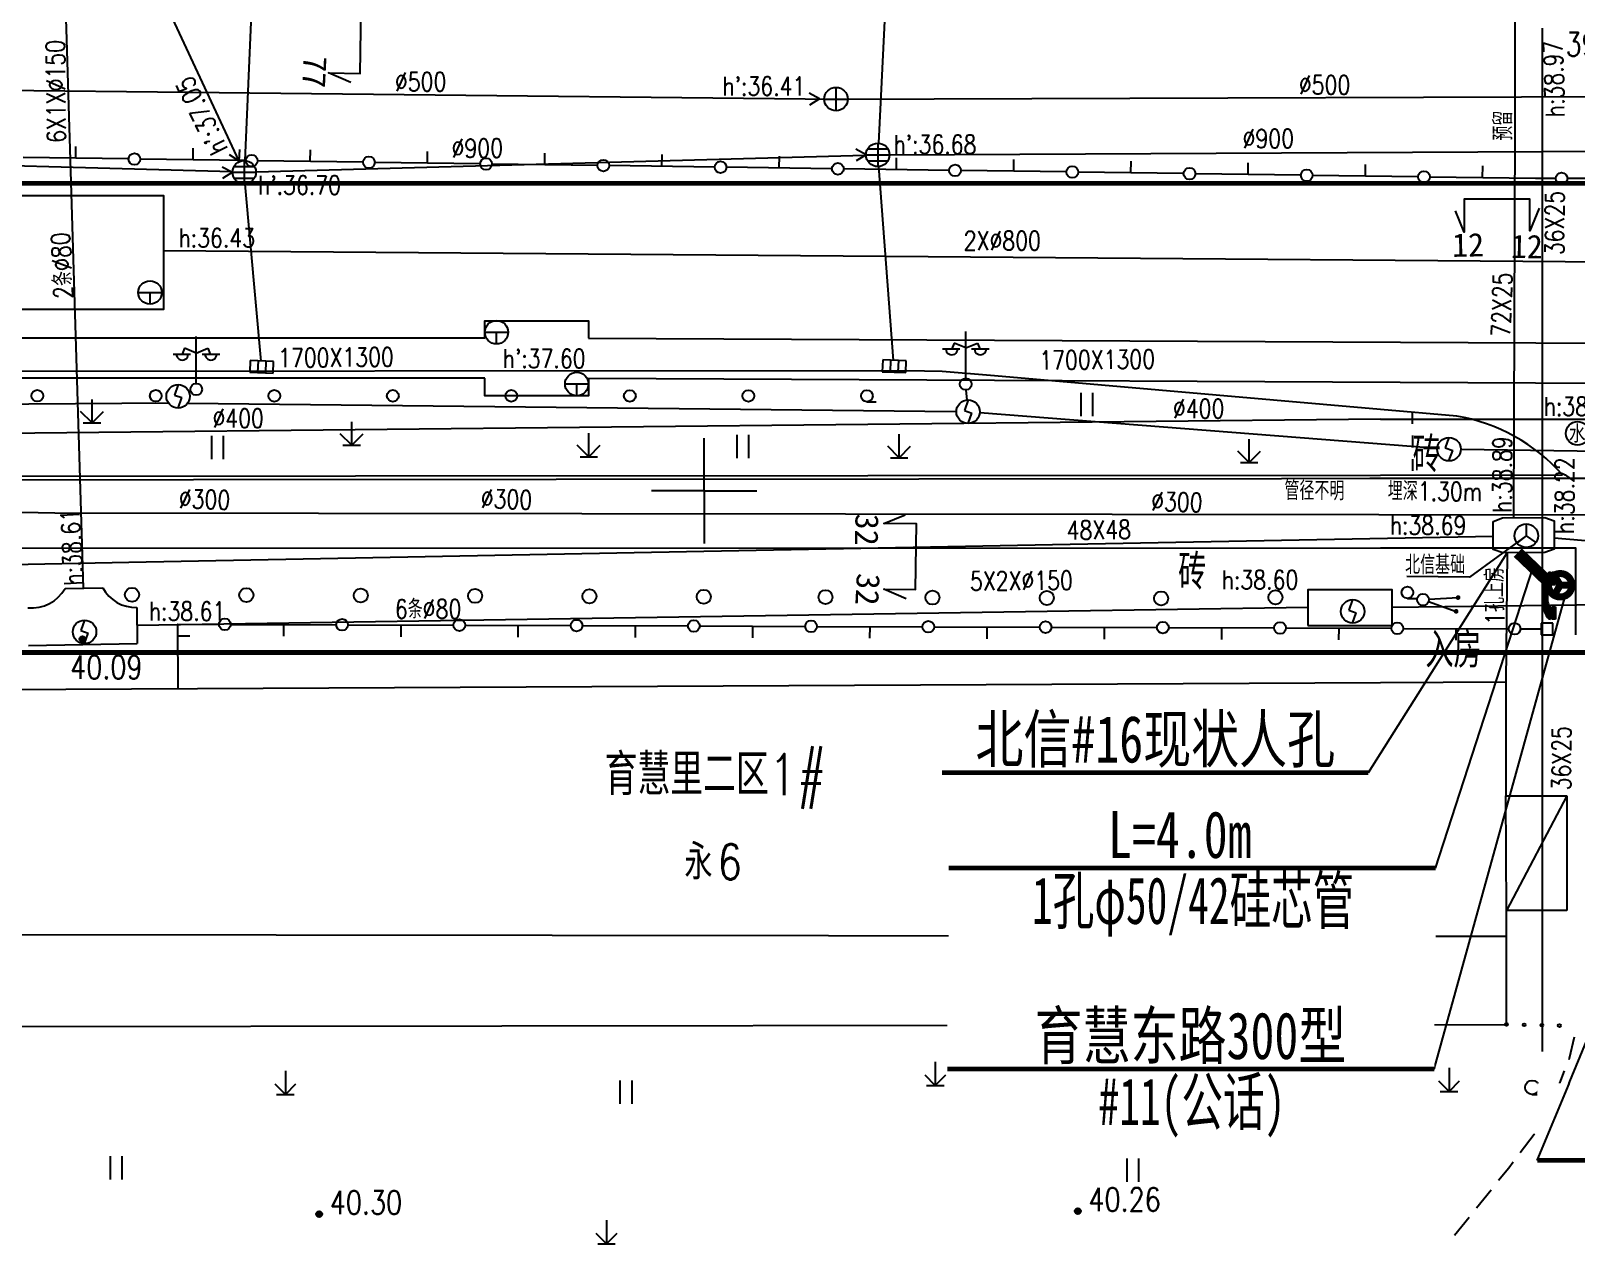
# Model space of a CAD drawing. Header units: inches. Extents: x 505347 to 508499, y 312634 to 313316.
# Drawn here: x 505725 to 505790.9, y 312679.5 to 312731.2 of the extents above; entities that cross this region are included whole.
import ezdxf
from ezdxf.enums import TextEntityAlignment as Align
from ezdxf.lldxf.tags import DXFTag

# ---------------------------------------------------------------- set-up
doc = ezdxf.new("R2010")
doc.units = ezdxf.units.IN
doc.header["$LTSCALE"] = 0.5
doc.header["$MEASUREMENT"] = 0
doc.linetypes.add('ACAD_ISO05W100', pattern=[33, 24, -3, 0, -3, 0, -3])
doc.linetypes.add('XX11', pattern=[2, 1, -1])
for name, color, linetype in [('4_RDCAD', 7, 'Continuous'), ('BJ0', 7, 'Continuous'), ('BJ02', 7, 'Continuous'), ('BJ03', 7, 'Continuous'), ('BJ04', 7, 'Continuous'), ('BJ05', 7, 'Continuous'), ('BJ08', 7, 'Continuous'), ('BJ09', 7, 'Continuous'), ('BJ10', 7, 'Continuous'), ('BZ', 2, 'Continuous'), ('PAPERFRAME', 7, 'Continuous'), ('上水井', 4, 'Continuous'), ('上水注记', 4, 'Continuous'), ('上水管线', 4, 'Continuous'), ('上水高程表', 4, 'Continuous'), ('中水注记', 151, 'Continuous'), ('中水管线', 151, 'Continuous'), ('各家需求标注', 6, 'Continuous'), ('污水井', 247, 'Continuous'), ('污水注记', 247, 'Continuous'), ('污水管线', 247, 'Continuous'), ('污水高程表', 247, 'Continuous'), ('热力井', 40, 'Continuous'), ('热力注记', 40, 'Continuous'), ('热力管线', 40, 'Continuous'), ('热力高程表', 40, 'Continuous'), ('照明井', 193, 'Continuous'), ('照明管线', 193, 'Continuous'), ('燃气注记', 6, 'Continuous'), ('燃气管线', 6, 'Continuous'), ('电信井权属', 7, 'Continuous'), ('电信井（北信基础）', 3, 'Continuous'), ('电信断面图及编号', 3, 'Continuous'), ('电信注记', 3, 'Continuous'), ('电信管线', 3, 'Continuous'), ('电信规划位置', 1, 'Continuous'), ('电信高程表', 3, 'Continuous'), ('电力井', 1, 'Continuous'), ('电力注记', 1, 'Continuous'), ('电力管线', 1, 'Continuous'), ('电力高程表', 1, 'Continuous'), ('电话亭', 5, 'Continuous'), ('通信人井', 7, 'Continuous'), ('道路红线', 1, 'Continuous'), ('雨水井', 34, 'Continuous'), ('雨水管线', 34, 'Continuous'), ('雨水高程表', 34, 'Continuous'), ('雨蓖子', 34, 'Continuous')]:
    doc.layers.add(name, color=color, linetype=linetype)
doc.styles.add('HZ', font='simplex.shx', dxfattribs={"bigfont": 'hztxt'})
doc.styles.get("Standard").update_dxf_attribs({"font": 'txt.shx', "bigfont": 'hztxt.shx'})
doc.styles.add('STYLE1', font='')
doc.styles.add('标题文字', font='', dxfattribs={"width": 0.68})
doc.styles.add('粗宋', font='', dxfattribs={"width": 0.75})
doc.styles.add('粗等线', font='simhei.ttf')
doc.styles.add('细等线', font='txt.shx', dxfattribs={"bigfont": 'ht.shx'})
doc.styles.get('STYLE1').set_extended_font_data('SimSun')
doc.styles.get('标题文字').set_extended_font_data('SimSun')
doc.styles.get('粗宋').set_extended_font_data('SimSun')
doc.linetypes.add('1152', pattern='A,15,-0.9,[138,ltypeshp.shx,S=1,R=0,X=0,Y=-0.5],-0.7,[138,ltypeshp.shx,S=1,R=0,X=0,Y=-0.5],-0.9,0', length=17.5)
tags = doc.linetypes.add('DL', pattern='A,15,-4.925,[130,ltypeshp.shx,S=0.5,R=330,X=-0.15,Y=0.433],0,[130,ltypeshp.shx,S=0.4,R=90,X=0,Y=0],-0.15,[130,ltypeshp.shx,S=0.5,R=150,X=0,Y=-0.433],-4.925,15', length=40).pattern_tags.tags
tags[32:33] = [DXFTag(74, 4), DXFTag(75, 0), DXFTag(340, '0'), DXFTag(46, 1.0), DXFTag(50, 0.0), DXFTag(44, 0.0), DXFTag(45, 0.0)]
tags[30:31] = [DXFTag(74, 4), DXFTag(75, 0), DXFTag(340, '0'), DXFTag(46, 1.0), DXFTag(50, 0.0), DXFTag(44, 0.0), DXFTag(45, 0.0)]
tags[4:5] = [DXFTag(74, 4), DXFTag(75, 0), DXFTag(340, '0'), DXFTag(46, 1.0), DXFTag(50, 0.0), DXFTag(44, 0.0), DXFTag(45, 0.0)]
tags = doc.linetypes.add('DX', pattern='A,15,-5,[130,ltypeshp.shx,S=1,R=330,X=0,Y=0],-5,15', length=40).pattern_tags.tags
tags[16:17] = [DXFTag(74, 4), DXFTag(75, 0), DXFTag(340, '0'), DXFTag(46, 1.0), DXFTag(50, 0.0), DXFTag(44, 0.0), DXFTag(45, 0.0)]
tags[14:15] = [DXFTag(74, 4), DXFTag(75, 0), DXFTag(340, '0'), DXFTag(46, 1.0), DXFTag(50, 0.0), DXFTag(44, 0.0), DXFTag(45, 0.0)]
tags[4:5] = [DXFTag(74, 4), DXFTag(75, 0), DXFTag(340, '0'), DXFTag(46, 1.0), DXFTag(50, 0.0), DXFTag(44, 0.0), DXFTag(45, 0.0)]
tags = doc.linetypes.add('SS', pattern='A,15,-1.9,[130,ltypeshp.shx,S=1,R=330,X=0,Y=0],-1.2,[130,ltypeshp.shx,S=1,R=330,X=0,Y=0],-1.9,15', length=35).pattern_tags.tags
tags[24:25] = [DXFTag(74, 4), DXFTag(75, 0), DXFTag(340, '0'), DXFTag(46, 1.0), DXFTag(50, 0.0), DXFTag(44, 0.0), DXFTag(45, 0.0)]
tags[22:23] = [DXFTag(74, 4), DXFTag(75, 0), DXFTag(340, '0'), DXFTag(46, 1.0), DXFTag(50, 0.0), DXFTag(44, 0.0), DXFTag(45, 0.0)]
tags[4:5] = [DXFTag(74, 4), DXFTag(75, 0), DXFTag(340, '0'), DXFTag(46, 1.0), DXFTag(50, 0.0), DXFTag(44, 0.0), DXFTag(45, 0.0)]
tags = doc.linetypes.add('TRQZ', pattern='A,15,[130,ltypeshp.shx,S=0.6,R=0,X=0,Y=0],-2.5,[133,ltypeshp.shx,S=0.05,R=0,X=0,Y=0],-2.5,[130,ltypeshp.shx,S=0.6,R=0,X=0,Y=0],15', length=35).pattern_tags.tags
tags[28:29] = [DXFTag(74, 4), DXFTag(75, 0), DXFTag(340, '0'), DXFTag(46, 1.0), DXFTag(50, 0.0), DXFTag(44, 0.0), DXFTag(45, 0.0)]

# ---------------------------------------------------------------- blocks, each defined once
blk = doc.blocks.new('B552')
for p, q in [((0.984668, 0.518566), (-1.015332, 0.518566)), ((-1.015332, 0.518566), (-1.015332, -0.481434)), ((0.984668, -0.481434), (0.984668, 0.518566)), ((-1.015332, -0.481434), (0.984668, -0.481434))]:
    blk.add_line(p, q)
at = {"linetype": 'Continuous'}
for p, q in [((-0.348666, -0.481434), (-0.348666, 0.518566)), ((0.318001, -0.481434), (0.318001, 0.518566))]:
    blk.add_line(p, q, dxfattribs=at)
blk = doc.blocks.new('953')
for p, q in [((0, 2), (0, 0)), ((0, 0), (-0.87, 0.87)), ((-0.75, 0), (0.75, 0)), ((0.87, 0.87), (0, 0))]:
    blk.add_line(p, q)
blk = doc.blocks.new('BC028')
for p, q in [((0, 0.5), (0, 4.5)), ((-1.98, 3), (-0.49, 3)), ((-0.99, 3.5), (-1.19, 3)), ((0, 3.1), (-0.99, 3.5)), ((0, 3.1), (1, 3.5)), ((0.5, 3), (2, 3)), ((1, 3.5), (1.2, 3))]:
    blk.add_line(p, q)
blk.add_circle((0, 0), 0.5)
for centre in [(-1.19, 3), (1.25, 3)]:
    blk.add_arc(centre, 0.5, 179, 0)
blk = doc.blocks.new('9372')
blk.add_line((-0.01, -0.59), (1.19, -0.59))
blk.add_circle((0, 0), 0.6)
blk = doc.blocks.new('BC112')
for p, q in [((-0.49, -0.99), (-0.49, 1.01)), ((0.51, -0.99), (0.51, 1.01))]:
    blk.add_line(p, q)
blk = doc.blocks.new('DHT')
for p, q in [((-0.234, 0.739), (-0.277, 0.603)), ((-0.183, 0.85), (-0.234, 0.739)), ((-0.125, 0.932), (-0.183, 0.85)), ((-0.064, 0.983), (-0.125, 0.932)), ((0, 1), (-0.064, 0.983)), ((0, 1), (0, 0.473)), ((0.06, 1), (0.06, 0.473)), ((0.06, 1), (0.21, 1)), ((0.21, 1), (0.21, 0.473)), ((-0.334, 0.274), (-0.346, 0.092)), ((-0.346, 0.092), (-0.346, -0.092)), ((-0.311, 0.446), (-0.334, 0.274)), ((-0.277, 0.603), (-0.311, 0.446)), ((-0.128, 0.129), (-0.133, 0.044)), ((-0.133, 0.044), (-0.133, -0.044)), ((-0.119, 0.211), (-0.128, 0.129)), ((-0.106, 0.285), (-0.119, 0.211)), ((-0.09, 0.349), (-0.106, 0.285)), ((-0.07, 0.402), (-0.09, 0.349)), ((-0.048, 0.441), (-0.07, 0.402)), ((-0.024, 0.465), (-0.048, 0.441)), ((0, 0.473), (-0.024, 0.465)), ((0.06, 0.473), (0.21, 0.473)), ((-0.346, -0.092), (-0.334, -0.274)), ((-0.334, -0.274), (-0.311, -0.446)), ((-0.311, -0.446), (-0.277, -0.603)), ((-0.277, -0.603), (-0.234, -0.739)), ((-0.133, -0.044), (-0.128, -0.129)), ((-0.128, -0.129), (-0.119, -0.211)), ((-0.119, -0.211), (-0.106, -0.285)), ((-0.106, -0.285), (-0.09, -0.349)), ((-0.09, -0.349), (-0.07, -0.402)), ((-0.07, -0.402), (-0.048, -0.441)), ((-0.048, -0.441), (-0.024, -0.465)), ((-0.024, -0.465), (0, -0.473)), ((0, -0.473), (0, -1)), ((0.06, -0.473), (0.06, -1)), ((0.06, -0.473), (0.21, -0.473)), ((0.21, -0.473), (0.21, -1)), ((-0.234, -0.739), (-0.183, -0.85)), ((-0.183, -0.85), (-0.125, -0.932)), ((-0.125, -0.932), (-0.064, -0.983)), ((-0.064, -0.983), (0, -1)), ((0.21, -1), (0.06, -1))]:
    blk.add_line(p, q)
at = {"linetype": 'Continuous'}
for points in [[(-0.234, 0.739), (-0.277, 0.603), (0, 0.473)], [(-0.183, 0.85), (-0.234, 0.739), (0, 0.473)], [(-0.125, 0.932), (-0.183, 0.85), (0, 0.473)], [(-0.064, 0.983), (-0.125, 0.932), (0, 0.473)], [(0, 1), (-0.064, 0.983), (0, 0.473)], [(0.06, 1), (0.06, 0.473), (0.21, 0.473)], [(0.21, 0.473), (0.21, 1), (0.06, 1)], [(-0.334, 0.274), (-0.346, 0.092), (-0.119, 0.211)], [(-0.119, 0.211), (-0.346, 0.092), (-0.128, 0.129)], [(-0.128, 0.129), (-0.346, 0.092), (-0.133, 0.044)], [(-0.346, 0.092), (-0.346, -0.092), (-0.133, 0.044)], [(-0.133, 0.044), (-0.346, -0.092), (-0.133, -0.044)], [(-0.311, 0.446), (-0.334, 0.274), (-0.048, 0.441)], [(-0.048, 0.441), (-0.334, 0.274), (-0.07, 0.402)], [(-0.07, 0.402), (-0.334, 0.274), (-0.09, 0.349)], [(-0.09, 0.349), (-0.334, 0.274), (-0.106, 0.285)], [(-0.106, 0.285), (-0.334, 0.274), (-0.119, 0.211)], [(-0.277, 0.603), (-0.311, 0.446), (0, 0.473)], [(0, 0.473), (-0.311, 0.446), (-0.024, 0.465)], [(-0.024, 0.465), (-0.311, 0.446), (-0.048, 0.441)], [(-0.133, -0.044), (-0.346, -0.092), (-0.128, -0.129)], [(-0.346, -0.092), (-0.334, -0.274), (-0.128, -0.129)], [(-0.128, -0.129), (-0.334, -0.274), (-0.119, -0.211)], [(-0.119, -0.211), (-0.334, -0.274), (-0.106, -0.285)], [(-0.334, -0.274), (-0.311, -0.446), (-0.106, -0.285)], [(-0.106, -0.285), (-0.311, -0.446), (-0.09, -0.349)], [(-0.09, -0.349), (-0.311, -0.446), (-0.07, -0.402)], [(-0.07, -0.402), (-0.311, -0.446), (-0.048, -0.441)], [(-0.048, -0.441), (-0.311, -0.446), (-0.024, -0.465)], [(-0.311, -0.446), (-0.277, -0.603), (-0.024, -0.465)], [(-0.024, -0.465), (-0.277, -0.603), (0, -0.473)], [(0, -0.473), (-0.277, -0.603), (0, -1)], [(-0.277, -0.603), (-0.234, -0.739), (0, -1)], [(0.21, -0.473), (0.06, -0.473), (0.21, -1)], [(0.06, -0.473), (0.06, -1), (0.21, -1)], [(-0.234, -0.739), (-0.183, -0.85), (0, -1)], [(-0.183, -0.85), (-0.125, -0.932), (0, -1)], [(-0.125, -0.932), (-0.064, -0.983), (0, -1)]]:
    blk.add_solid(points, dxfattribs=at)
blk = doc.blocks.new('B954')
at = {"linetype": 'Continuous'}
for p, q in [((0, 0), (0, 2)), ((0, 0), (-0.978957, 0.978957)), ((-0.75, 0), (0.75, 0)), ((0, 0), (0.978957, 0.978957))]:
    blk.add_line(p, q, dxfattribs=at)
blk = doc.blocks.new('B8211')
blk.add_hatch(color=256).paths.add_polyline_path([(0.25, 0, 1), (-0.25, 0, 1)])
blk.add_circle((0, 0), 0.25)
blk = doc.blocks.new('831')
for radius in [0.25, 0.15, 0.05]:
    blk.add_circle((0, 0), radius)
blk = doc.blocks.new('B545')
for p, q in [((-1, 0), (1, 0)), ((0, -1), (0, 0))]:
    blk.add_line(p, q)
blk.add_circle((0, 0), 1)
blk = doc.blocks.new('B5421')
for p, q in [((-1, 0), (1, 0)), ((0, -1), (0, 1))]:
    blk.add_line(p, q)
blk.add_circle((0, 0), 1)
blk = doc.blocks.new('B547')
at = {"linetype": 'Continuous'}
for p, q in [((0, 1), (-0.31427, 0.111111)), ((-0.31427, 0.111111), (0.31427, -0.111111)), ((0, -1), (0.31427, -0.111111))]:
    blk.add_line(p, q, dxfattribs=at)
blk.add_circle((0, 0), 1)
blk = doc.blocks.new('B5502')
blk.add_circle((0, 0), 1)
at = {"style": '细等线'}
blk.add_text('水', height=1.5, dxfattribs=at).set_placement((-0.74, -0.79))
blk = doc.blocks.new('B5422')
at = {"linetype": 'Continuous'}
for p, q in [((-1, 0), (1, 0)), ((-0.866025, 0.5), (0.866025, 0.5)), ((0, 1), (0, -1)), ((-0.866025, -0.5), (0.866025, -0.5))]:
    blk.add_line(p, q, dxfattribs=at)
blk.add_circle((0, 0), 1, dxfattribs=at)
blk = doc.blocks.new('5656')
at = {"layer": '通信人井', "color": 0, "const_width": 0.6, "elevation": -9959.29}
blk.add_lwpolyline([(513203.83, 303411.73), (513203.83, 303411.8), (513203.82, 303411.86), (513203.81, 303411.92), (513203.79, 303411.98), (513203.77, 303412.04), (513203.75, 303412.1), (513203.72, 303412.16), (513203.69, 303412.21), (513203.66, 303412.26), (513203.62, 303412.32), (513203.58, 303412.36), (513203.54, 303412.41), (513203.5, 303412.45), (513203.45, 303412.49), (513203.4, 303412.53), (513203.34, 303412.56), (513203.29, 303412.6), (513203.23, 303412.62), (513203.17, 303412.65), (513203.11, 303412.67), (513203.05, 303412.68), (513202.99, 303412.69), (513202.93, 303412.7), (513202.87, 303412.71), (513202.8, 303412.71), (513202.74, 303412.7), (513202.68, 303412.69), (513202.62, 303412.68), (513202.56, 303412.67), (513202.5, 303412.65), (513202.44, 303412.63), (513202.38, 303412.6), (513202.33, 303412.57), (513202.27, 303412.54), (513202.22, 303412.5), (513202.17, 303412.46), (513202.13, 303412.42), (513202.08, 303412.37), (513202.04, 303412.32), (513202.01, 303412.27), (513201.97, 303412.22), (513201.94, 303412.16), (513201.92, 303412.11), (513201.89, 303412.05), (513201.87, 303411.99), (513201.86, 303411.93), (513201.84, 303411.87), (513201.84, 303411.8), (513201.83, 303411.74), (513201.83, 303411.68), (513201.84, 303411.62), (513201.84, 303411.55), (513201.85, 303411.49), (513201.87, 303411.43), (513201.89, 303411.37), (513201.91, 303411.31), (513201.94, 303411.26), (513201.97, 303411.2), (513202, 303411.15), (513202.04, 303411.1), (513202.08, 303411.05), (513202.12, 303411), (513202.17, 303410.96), (513202.22, 303410.92), (513202.27, 303410.88), (513202.32, 303410.85), (513202.37, 303410.82), (513202.43, 303410.79), (513202.49, 303410.77), (513202.55, 303410.75), (513202.61, 303410.73), (513202.67, 303410.72), (513202.73, 303410.71), (513202.8, 303410.71), (513202.86, 303410.71), (513202.92, 303410.71), (513202.98, 303410.72), (513203.05, 303410.73), (513203.11, 303410.74), (513203.17, 303410.76), (513203.22, 303410.79), (513203.28, 303410.81), (513203.34, 303410.84), (513203.39, 303410.88), (513203.44, 303410.91), (513203.49, 303410.95), (513203.54, 303411), (513203.58, 303411.04), (513203.62, 303411.09), (513203.66, 303411.14), (513203.69, 303411.19), (513203.72, 303411.25), (513203.75, 303411.3), (513203.77, 303411.36), (513203.79, 303411.42), (513203.81, 303411.48), (513203.82, 303411.55), (513203.83, 303411.61), (513203.83, 303411.67)], close=True, dxfattribs=at)
for points in [[(513202.83, 303411.71), (513202.34, 303410.89)], [(513203.78, 303411.7), (513202.83, 303411.71), (513202.35, 303412.52)]]:
    blk.add_lwpolyline(points, dxfattribs=at)
blk = doc.blocks.new('A$C23F021E1')
at = {"color": 255}
blk.add_wipeout([(0, 6.569), (20.762, 6.569), (20.762, 0), (0, 0)], dxfattribs=at).dxf.layer = 'BZ'
at = {"layer": 'BZ', "color": 0, "const_width": 0.2}
blk.add_lwpolyline([(0, 3.285), (20.762, 3.285)], dxfattribs=at)
at = {"layer": 'BZ', "style": '粗宋', "width": 0.75, "flags": 8}
for tag, p in [('X=', (10.365, 3.712)), ('Y=', (10.426, 0.898))]:
    blk.add_attdef(tag, text='', height=2, dxfattribs=at).set_placement(p, align=Align.CENTER)
blk = doc.blocks.new('RDCADTITLE')
at = {"color": 0, "ltscale": 10}
blk.add_lwpolyline([(-180, 30, 0, 0, 0), (0, 30, 0.5, 180, 0)], format="xyseb", dxfattribs=at)
at = {"style": 'STYLE1', "width": 0.75}
for tag, p in [('A1', (-145, 26.25)), ('B1', (-100, 26.25)), ('A3', (-145, 18.75)), ('B2', (-100, 18.75)), ('A4', (-145, 11.25)), ('B3', (-100, 11.25)), ('A4', (-145, 3.75)), ('B4', (-100, 3.75))]:
    blk.add_attdef(tag, text='', height=2.8, dxfattribs=at).set_placement(p, align=Align.MIDDLE_CENTER)
at = {"layer": '4_RDCAD', "style": '标题文字', "width": 0.65}
for tag, height, p in [('C2', 3.4, (-45, 17.95)), ('C3', 3.4, (-45, 11.75)), ('ZTSJ4-09-系统立项编码-流水号+设计阶段-专业代码-图号', 2.8, (-37.62, 3.75))]:
    blk.add_attdef(tag, text='', height=height, dxfattribs=at).set_placement(p, align=Align.MIDDLE_CENTER)
blk = doc.blocks.new('A$C463E76B2')
at = {"color": 255}
blk.add_wipeout([(0, 3.692), (18.176, 3.692), (18.176, 0), (0, 0)], dxfattribs=at).dxf.layer = 'BZ'
at = {"layer": 'BZ', "color": 0, "const_width": 0.2}
blk.add_lwpolyline([(0, 0.407), (18.176, 0.407)], dxfattribs=at)
at = {"layer": 'BZ', "style": '粗宋', "width": 0.75, "flags": 8}
blk.add_attdef('X=', text='', height=2, dxfattribs=at).set_placement((9.088, 0.834), align=Align.CENTER)

msp = doc.modelspace()

# ---------------------------------------------------------------- linework, layer by layer
at = {"const_width": 0.5}
msp.add_lwpolyline([(505789.703, 312707.702), (505788.393, 312708.954)], dxfattribs=at)
at = {"color": 1, "const_width": 0.2, "elevation": 82.3}
msp.add_lwpolyline([(505828.45, 312704.696), (505428.806, 312704.696)], dxfattribs=at)
at = {"layer": 'BJ0'}
for q in [(505753.696, 312713.84, 82.3), (505751.446, 312711.59, 82.3), (505753.696, 312709.34, 82.3), (505755.946, 312711.59, 82.3)]:
    msp.add_line((505753.696, 312711.59, 82.3), q, dxfattribs=at)
at = {"layer": 'BJ02', "linetype": 'Continuous'}
for p, q in [((505789.884, 312705.945, 82.3), (505789.384, 312705.944, 82.3)), ((505789.384, 312705.944, 82.3), (505789.386, 312705.444, 82.3)), ((505789.886, 312705.445, 82.3), (505789.884, 312705.945, 82.3)), ((505789.386, 312705.444, 82.3), (505789.886, 312705.445, 82.3)), ((505782.54, 312703.413, 82.3), (505787.886, 312703.441, 82.3)), ((505787.886, 312703.441, 82.3), (505787.886, 312698.584, 82.3)), ((505787.886, 312698.584, 82.3), (505790.489, 312698.584, 82.3)), ((505787.917, 312693.696, 82.3), (505787.886, 312698.584, 82.3)), ((505787.886, 312698.584, 82.3), (505787.886, 312698.584, 82.3)), ((505790.489, 312698.584, 82.3), (505787.917, 312693.696, 82.3)), ((505790.489, 312698.584, 82.3), (505790.489, 312693.696, 82.3)), ((505787.917, 312688.84, 82.3), (505787.917, 312693.696, 82.3)), ((505790.489, 312693.696, 82.3), (505787.917, 312693.696, 82.3)), ((505787.917, 312692.585, 82.3), (505782.54, 312692.59, 82.3))]:
    msp.add_line(p, q, dxfattribs=at)
at = {"layer": 'BJ02', "linetype": 'Continuous', "elevation": 82.3}
for points in [[(505729.148, 312725.737), (505724.649, 312725.799)], [(505726.899, 312725.768), (505726.905, 312726.268)], [(505734.148, 312725.668), (505729.648, 312725.73)], [(505731.898, 312725.699), (505731.905, 312726.199)], [(505739.147, 312725.599), (505734.648, 312725.661)], [(505736.898, 312725.63), (505736.905, 312726.13)], [(505741.897, 312725.56), (505741.904, 312726.06)], [(505746.897, 312725.491), (505746.904, 312725.991)], [(505751.896, 312725.422), (505751.903, 312725.922)], [(505756.896, 312725.353), (505756.903, 312725.853)], [(505761.895, 312725.284), (505761.902, 312725.784)], [(505766.895, 312725.214), (505766.902, 312725.714)], [(505744.147, 312725.529), (505739.647, 312725.592)], [(505749.146, 312725.46), (505744.647, 312725.522)], [(505754.146, 312725.391), (505749.646, 312725.453)], [(505759.145, 312725.322), (505754.646, 312725.384)], [(505764.145, 312725.253), (505759.645, 312725.315)], [(505769.145, 312725.183), (505764.645, 312725.246)], [(505774.144, 312725.114), (505769.644, 312725.176)], [(505771.894, 312725.145), (505771.901, 312725.645)], [(505779.144, 312725.045), (505774.644, 312725.107)], [(505776.894, 312725.076), (505776.901, 312725.576)], [(505784.143, 312724.976), (505779.644, 312725.038)], [(505781.893, 312725.007), (505781.9, 312725.507)], [(505786.893, 312724.938), (505786.9, 312725.438)], [(505789.143, 312724.907), (505784.643, 312724.969)], [(505790.011, 312724.905), (505789.143, 312724.907)], [(505795.011, 312724.898), (505790.511, 312724.904)], [(505731.266, 312703.154), (505731.252, 312705.901), (505733.005, 312705.895)], [(505733.505, 312705.894), (505738.005, 312705.879)], [(505731.255, 312705.404), (505731.755, 312705.407)], [(505735.755, 312705.886), (505735.753, 312705.386)], [(505738.505, 312705.877), (505743.005, 312705.862)], [(505740.755, 312705.869), (505740.753, 312705.369)], [(505743.505, 312705.86), (505748.005, 312705.845)], [(505745.755, 312705.852), (505745.753, 312705.352)], [(505748.505, 312705.843), (505753.005, 312705.828)], [(505750.755, 312705.836), (505750.753, 312705.336)], [(505753.505, 312705.826), (505758.005, 312705.811)], [(505755.755, 312705.819), (505755.753, 312705.319)], [(505758.505, 312705.809), (505763.005, 312705.794)], [(505760.755, 312705.802), (505760.753, 312705.302)], [(505763.505, 312705.793), (505768.005, 312705.777)], [(505765.755, 312705.785), (505765.753, 312705.285)], [(505768.505, 312705.776), (505773.005, 312705.761)], [(505770.755, 312705.768), (505770.753, 312705.268)], [(505773.505, 312705.759), (505778.005, 312705.744)], [(505775.755, 312705.751), (505775.753, 312705.251)], [(505778.505, 312705.742), (505783.004, 312705.727)], [(505780.755, 312705.734), (505780.753, 312705.234)], [(505783.504, 312705.725), (505788.004, 312705.71)], [(505785.754, 312705.718), (505785.753, 312705.218)], [(505788.504, 312705.708), (505789.385, 312705.705)], [(505782.54, 312692.59), (505723.663, 312692.654), (505723.658, 312703.116), (505782.54, 312703.413)]]:
    msp.add_lwpolyline(points, dxfattribs=at)
at = {"layer": 'BJ02', "linetype": 'Continuous', "elevation": 82.3, "flags": 128}
msp.add_lwpolyline([(505723.663, 312692.654), (505723.631, 312688.749), (505787.917, 312688.84)], dxfattribs=at)
at = {"layer": 'BJ02', "linetype": 'Continuous'}
for centre in [(505729.398, 312725.733, 82.3), (505734.398, 312725.664, 82.3), (505739.397, 312725.595, 82.3), (505744.397, 312725.526, 82.3), (505749.396, 312725.457, 82.3), (505754.396, 312725.387, 82.3), (505759.395, 312725.318, 82.3), (505764.395, 312725.249, 82.3), (505769.395, 312725.18, 82.3), (505774.394, 312725.111, 82.3), (505779.394, 312725.041, 82.3), (505784.393, 312724.972, 82.3), (505790.261, 312724.905, 82.3), (505733.255, 312705.895, 82.3), (505738.255, 312705.878, 82.3), (505743.255, 312705.861, 82.3), (505748.255, 312705.844, 82.3), (505753.255, 312705.827, 82.3), (505758.255, 312705.81, 82.3), (505763.255, 312705.793, 82.3), (505768.255, 312705.777, 82.3), (505773.255, 312705.76, 82.3), (505778.255, 312705.743, 82.3), (505783.254, 312705.726, 82.3), (505788.254, 312705.709, 82.3)]:
    msp.add_circle(centre, 0.25, dxfattribs=at)
at = {"layer": 'BJ04', "linetype": 'Continuous', "elevation": 82.3}
for points in [[(505782.54, 312715.059), (505766.075, 312716.486), (505763.85, 312716.671), (505762.34, 312716.711), (505716.928, 312716.68)], [(505785.787, 312714.778), (505782.54, 312715.059)], [(505716.968, 312709.139), (505782.54, 312709.161)], [(505782.54, 312709.161), (505790.847, 312709.164), (505790.856, 312705.448)]]:
    msp.add_lwpolyline(points, dxfattribs=at)
at = {"layer": 'BJ04', "linetype": 'XX11', "elevation": 369.926}
msp.add_lwpolyline([(505783.895, 312714.942), (505783.898, 312712.264)], dxfattribs=at)
at = {"layer": 'BJ04', "linetype": 'Continuous', "elevation": 122.402, "flags": 128}
msp.add_lwpolyline([(505790.3, 312712.269, 0.170188), (505785.787, 312714.778)], format="xyb", dxfattribs=at)
at = {"layer": 'BJ04', "linetype": 'Continuous', "elevation": 82.3, "flags": 128}
for points in [[(505716.952, 312712.208), (505782.54, 312712.263)], [(505782.54, 312712.263), (505790.3, 312712.269)], [(505790.793, 312688.302), (505790.584, 312687.38), (505790.565, 312687.329)], [(505790.035, 312685.926), (505790.388, 312686.861)], [(505789.343, 312684.597), (505789.825, 312685.473)], [(505789.101, 312684.159), (505789.092, 312684.142), (505788.501, 312683.36)], [(505788.199, 312682.961), (505788.012, 312682.714), (505787.577, 312682.178)], [(505786.632, 312681.013), (505787.262, 312681.79)], [(505785.687, 312679.849), (505786.317, 312680.625)]]:
    msp.add_lwpolyline(points, dxfattribs=at)
at = {"layer": 'BJ04', "linetype": 'Continuous'}
for centre in [(505787.917, 312688.84, 82.3), (505788.666, 312688.823, 82.3), (505789.416, 312688.807, 82.3), (505790.166, 312688.791, 82.3)]:
    msp.add_circle(centre, 0.0625, dxfattribs=at)
at = {"layer": 'BJ05', "linetype": 'Continuous', "elevation": 82.3}
for points in [[(505784.585, 312706.865), (505785.764, 312706.45)], [(505784.599, 312706.963), (505785.847, 312707.038)]]:
    msp.add_lwpolyline(points, dxfattribs=at)
at = {"layer": 'BJ05', "linetype": 'Continuous', "const_width": 0.1, "elevation": 82.3}
for points in [[(505785.714, 312706.45, 1), (505785.814, 312706.45, 1)], [(505785.897, 312707.038, 1), (505785.797, 312707.038, 1)]]:
    msp.add_lwpolyline(points, format="xyb", close=True, dxfattribs=at)
at = {"layer": 'BJ05', "linetype": 'Continuous'}
msp.add_circle((505784.35, 312706.949, 82.3), 0.25, dxfattribs=at)
at = {"layer": 'BJ09', "linetype": 'Continuous'}
for p, q in [((505760.634, 312715.386, 122.483), (505761.034, 312715.386, 102.392)), ((505783.686, 312707.004, 122.275), (505784.086, 312707.004, 122.275))]:
    msp.add_line(p, q, dxfattribs=at)
for centre, radius in [((505725.257, 312715.642, 122.483), 0.25), ((505730.31, 312715.641, 122.483), 0.25), ((505735.364, 312715.64, 122.483), 0.25), ((505740.418, 312715.639, 122.483), 0.25), ((505745.472, 312715.638, 122.483), 0.25), ((505750.526, 312715.637, 122.483), 0.25), ((505755.58, 312715.636, 122.483), 0.25), ((505760.634, 312715.636, 122.483), 0.25), ((505729.296, 312707.16, 82.3), 0.3), ((505734.172, 312707.145, 82.3), 0.3), ((505739.049, 312707.127, 82.3), 0.3), ((505743.925, 312707.109, 82.3), 0.3), ((505748.801, 312707.091, 82.3), 0.3), ((505753.677, 312707.074, 82.3), 0.3), ((505758.87, 312707.056, 82.3), 0.3), ((505763.43, 312707.038, 82.3), 0.3), ((505768.306, 312707.021, 82.3), 0.3), ((505773.182, 312707.003, 82.3), 0.3), ((505778.058, 312707.048, 82.3), 0.3), ((505783.686, 312707.254, 122.275), 0.25)]:
    msp.add_circle(centre, radius, dxfattribs=at)
at = {"layer": '上水管线', "linetype": 'SS', "ltscale": 0.6, "elevation": 82.3}
for points in [[(505782.54, 312714.638), (505716.942, 312713.958)], [(505782.54, 312714.638), (505785.538, 312714.638)], [(505785.538, 312714.638), (505793.326, 312714.638)]]:
    msp.add_lwpolyline(points, dxfattribs=at)
at = {"layer": '中水管线', "linetype": 'SS', "ltscale": 0.6, "elevation": 122.741}
for points in [[(505778.312, 312712.105), (505623.65, 312711.956)], [(505782.079, 312712.109), (505778.312, 312712.105)], [(505788.813, 312712.115), (505782.079, 312712.109)], [(505791.657, 312712.118), (505788.827, 312712.115)]]:
    msp.add_lwpolyline(points, dxfattribs=at)
at = {"layer": '污水管线'}
for q in [(505758.174, 312728.538, 82.3), (505758.185, 312728.038, 82.3)]:
    msp.add_line((505758.612, 312728.297, 82.3), q, dxfattribs=at)
at = {"layer": '污水管线', "elevation": 82.3}
msp.add_lwpolyline([(505717.212, 312728.749), (505759.319, 312728.29), (505801.074, 312728.436)], dxfattribs=at)
at = {"layer": '热力管线', "elevation": 82.3}
msp.add_lwpolyline([(505718.323, 312724.187), (505730.634, 312724.187), (505730.634, 312719.32), (505718.323, 312719.32)], close=True, dxfattribs=at)
for points in [[(505730.634, 312721.834), (505828.45, 312721.063)], [(505744.342, 312718.091), (505744.342, 312718.842), (505748.766, 312718.842), (505748.766, 312718.091)], [(505744.342, 312718.091), (505716.92, 312718.091)], [(505748.766, 312718.091), (505794.933, 312717.87)], [(505744.342, 312716.391), (505716.929, 312716.391)], [(505748.766, 312716.391), (505748.766, 312715.641), (505744.342, 312715.641), (505744.342, 312716.391)], [(505748.766, 312716.391), (505794.925, 312716.17)]]:
    msp.add_lwpolyline(points, dxfattribs=at)
at = {"layer": '照明管线', "elevation": 82.3}
for points in [[(505731.791, 312715.821), (505731.733, 312715.799)], [(505764.907, 312715.47), (505764.872, 312715.877)], [(505730.858, 312715.321), (505718.922, 312715.235)], [(505731.668, 312715.328), (505764.41, 312714.972)], [(505765.458, 312714.922), (505784.943, 312713.403)], [(505805.806, 312713.069), (505785.971, 312713.355)]]:
    msp.add_lwpolyline(points, dxfattribs=at)
at = {"layer": '燃气管线', "linetype": 'TRQZ'}
msp.add_line((505782.474, 312710.574, 82.3), (505793.946, 312710.56, 82.3), dxfattribs=at)
at = {"layer": '燃气管线', "linetype": 'TRQZ', "elevation": 82.3}
msp.add_lwpolyline([(505720.346, 312710.76), (505726.006, 312710.649), (505759.726, 312710.605), (505782.474, 312710.574)], dxfattribs=at)
at = {"layer": '电信井权属', "elevation": 82.3}
msp.add_lwpolyline([(505788.755, 312709.675), (505786.328, 312707.904), (505783.662, 312707.93)], dxfattribs=at)
at = {"layer": '电信井（北信基础）'}
for p, q in [((505788.753, 312710.172, 82.3), (505788.756, 312709.675, 82.3)), ((505788.756, 312709.675, 82.3), (505788.366, 312709.368, 82.3)), ((505788.756, 312709.675, 82.3), (505789.159, 312709.38, 82.3))]:
    msp.add_line(p, q, dxfattribs=at)
msp.add_circle((505788.755, 312709.675, 82.3), 0.5, dxfattribs=at)
at = {"layer": '电信断面图及编号', "elevation": 82.3}
for points in [[(505738.626, 312728.998), (505737.671, 312729.405), (505739.025, 312729.386), (505739.064, 312732.184), (505737.667, 312732.204), (505738.581, 312732.568)], [(505789.302, 312723.635), (505788.911, 312722.673), (505788.908, 312724.027), (505786.109, 312724.022), (505786.112, 312722.624), (505785.734, 312723.533)], [(505762.315, 312706.99), (505761.36, 312707.397), (505762.714, 312707.378), (505762.754, 312710.176), (505761.356, 312710.196), (505762.271, 312710.56)]]:
    msp.add_lwpolyline(points, dxfattribs=at)
at = {"layer": '电信管线', "linetype": 'DX', "elevation": 82.3}
for points in [[(505788.298, 312738.97), (505788.273, 312730.752)], [(505789.445, 312715.708), (505789.445, 312731.313)], [(505788.273, 312730.752), (505788.262, 312727.133)], [(505788.262, 312727.133), (505788.212, 312710.441)], [(505789.445, 312687.679), (505789.445, 312715.708)], [(505729.16, 312708.542), (505768.553, 312709.297)], [(505768.553, 312709.297), (505787.345, 312709.658)], [(505800.795, 312708.65), (505789.946, 312709.574)], [(505716.972, 312708.308), (505729.16, 312708.542)], [(505787.935, 312708.941), (505787.886, 312703.441)]]:
    msp.add_lwpolyline(points, dxfattribs=at)
msp.add_lwpolyline([(505787.343, 312710.283), (505787.738, 312710.438), (505789.542, 312710.451), (505789.94, 312710.303), (505789.95, 312709.108), (505789.551, 312708.955), (505787.75, 312708.94), (505787.347, 312709.083)], close=True, dxfattribs=at)
at = {"layer": '电力管线', "linetype": 'DL', "elevation": 82.3}
for points in [[(505726.51, 312730.83), (505726.28, 312738.307)], [(505726.958, 312716.326), (505726.51, 312730.83)], [(505727.232, 312707.437), (505726.958, 312716.326)], [(505779.437, 312706.608), (505768.324, 312706.438)], [(505801.026, 312706.843), (505783.035, 312706.608)], [(505768.324, 312706.438), (505729.509, 312705.847)]]:
    msp.add_lwpolyline(points, dxfattribs=at)
at = {"layer": '电力管线', "linetype": 'DL', "elevation": 122.08, "flags": 128}
for points in [[(505724.86, 312706.596, 0.285489), (505726.445, 312707.423)], [(505728.045, 312707.451, 0.280809), (505729.496, 312706.618)]]:
    msp.add_lwpolyline(points, format="xyb", dxfattribs=at)
for points in [[(505726.445, 312707.423), (505728.045, 312707.451)], [(505729.496, 312706.618), (505729.522, 312705.075)], [(505724.887, 312704.996), (505729.522, 312705.075)]]:
    msp.add_lwpolyline(points, dxfattribs=at)
at = {"layer": '电力管线', "linetype": 'DL', "elevation": 42.64}
msp.add_lwpolyline([(505779.437, 312705.853), (505783.035, 312705.853), (505783.035, 312707.362), (505779.437, 312707.362)], close=True, dxfattribs=at)
at = {"layer": '道路红线'}
msp.add_line((505428.806, 312704.696, 82.3), (505828.45, 312704.696, 82.3), dxfattribs=at)
at = {"layer": '道路红线', "linetype": 'ACAD_ISO05W100', "const_width": 0.2, "elevation": 82.3}
msp.add_lwpolyline([(505572.394, 312724.696), (505828.45, 312724.696)], dxfattribs=at)
at = {"layer": '雨水管线'}
for p, q in [((505733.863, 312725.642, 82.3), (505733.448, 312725.921, 82.3)), ((505733.863, 312725.642, 82.3), (505733.897, 312726.141, 82.3)), ((505760.6, 312725.913, 163.34), (505760.162, 312726.154, 163.34)), ((505760.6, 312725.913, 163.34), (505760.172, 312725.654, 163.34))]:
    msp.add_line(p, q, dxfattribs=at)
for points, elevation in [([(505733.863, 312725.642), (505728.777, 312736.568)], 82.3), ([(505734.387, 312732.218), (505734.104, 312725.669)], 122.383), ([(505761.411, 312732.195), (505761.124, 312726.411)], 122.332), ([(505734.59, 312725.185), (505760.558, 312725.898)], 82.3), ([(505761.584, 312725.915), (505797.846, 312726.099)], 82.3), ([(505733.568, 312725.186), (505716.88, 312725.651)], 82.3), ([(505733.143, 312725.407), (505733.583, 312725.172), (505733.157, 312724.907)], 163.422), ([(505761.776, 312717.15), (505761.138, 312725.418)], 122.307), ([(505734.797, 312717.122), (505734.128, 312724.665)], 122.359)]:
    msp.add_lwpolyline(points, dxfattribs=dict(at, elevation=elevation))

# ---------------------------------------------------------------- block references
at = {"layer": 'BJ03', "linetype": 'Continuous', "xscale": 0.5, "yscale": 0.5, "zscale": 0.5}
for p in [(505732.035, 312715.915, 82.3), (505764.85, 312716.139, 122.398)]:
    msp.add_blockref('BC028', p, dxfattribs=at)
at = {"layer": 'BJ08', "linetype": 'Continuous', "xscale": 0.5, "yscale": 0.5, "zscale": 0.5}
for name, p in [('B8211', (505727.187, 312705.263, 287.6)), ('831', (505737.281, 312680.748, 122.6)), ('831', (505769.631, 312680.874, 122.56))]:
    msp.add_blockref(name, p, dxfattribs=at)
at = {"layer": 'BJ09', "xscale": 0.5, "yscale": 0.5, "zscale": 0.5}
for p in [(505727.592, 312714.483, 82.3), (505738.667, 312713.536, 82.3), (505748.776, 312713.045, 82.3), (505762.012, 312712.999, 82.3), (505776.937, 312712.791, 82.3)]:
    msp.add_blockref('B954', p, dxfattribs=at)
at = {"layer": 'BJ09', "linetype": 'Continuous', "xscale": 0.5, "yscale": 0.5, "zscale": 0.5}
for name, p in [('BC112', (505770.021, 312715.269, 82.3)), ('BC112', (505732.943, 312713.428, 41.851)), ('BC112', (505755.342, 312713.474, 82.3)), ('953', (505735.836, 312685.856, 82.3)), ('953', (505763.549, 312686.242, 82.3)), ('953', (505785.462, 312685.984, 82.3)), ('953', (505785.462, 312685.984, 82.3)), ('BC112', (505750.364, 312685.948, 82.3)), ('9372', (505789.002, 312686.151, 82.3)), ('BC112', (505728.622, 312682.716, 82.3)), ('BC112', (505771.978, 312682.623, 82.3)), ('953', (505749.53, 312679.487, 82.3))]:
    msp.add_blockref(name, p, dxfattribs=at)
at = {"layer": '上水井', "xscale": 0.5, "yscale": 0.5, "zscale": 0.5}
msp.add_blockref('B5502', (505790.942, 312714.039, 122.196), dxfattribs=at)
at = {"layer": '污水井', "xscale": 0.5, "yscale": 0.5, "zscale": 0.5}
msp.add_blockref('B5421', (505759.319, 312728.29, 328.986), dxfattribs=at)
at = {"layer": '热力井', "xscale": 0.5, "yscale": 0.5, "zscale": 0.5}
for p in [(505730.064, 312720.045, 82.3), (505744.839, 312718.351, 285.984), (505748.263, 312716.145, 326.122)]:
    msp.add_blockref('B545', p, dxfattribs=at)
at = {"layer": '照明井', "xscale": 0.5, "yscale": 0.5, "zscale": 0.5}
for p in [(505731.261, 312715.618, 410.317), (505764.951, 312714.962, 410.226), (505785.459, 312713.363, 369.926)]:
    msp.add_blockref('B547', p, dxfattribs=at)
at = {"layer": '电力井', "xscale": 0.5, "yscale": 0.5, "zscale": 0.5}
for p in [(505781.35, 312706.449, 327.793), (505727.271, 312705.575, 287.6)]:
    msp.add_blockref('B547', p, dxfattribs=at)
at = {"layer": '电话亭'}
msp.add_blockref('DHT', (505789.786, 312707.12, 244.637), dxfattribs=at)
at = {"layer": '通信人井', "linetype": 'Continuous', "xscale": 0.5, "yscale": 0.5, "zscale": 0.5}
msp.add_blockref('5656', (249188.785, 161001.71, 5224.282), dxfattribs=at)
at = {"layer": '雨水井', "xscale": 0.5, "yscale": 0.5, "zscale": 0.5}
for p in [(505761.1, 312725.913, 163.34), (505734.083, 312725.172, 163.422)]:
    msp.add_blockref('B5422', p, dxfattribs=at)
at = {"layer": '雨蓖子', "xscale": 0.5000000000000221, "yscale": 0.5, "zscale": 0.5, "rotation": 177.732489691875}
for p in [(505734.819, 312716.882, 245.874), (505761.795, 312716.907, 245.822)]:
    msp.add_blockref('B552', p, dxfattribs=at)

# ---------------------------------------------------------------- texts
at = {"layer": 'BJ08', "linetype": 'Continuous', "style": 'HZ', "width": 0.8}
for s, p in [('39.95', (505790.432, 312730.127, 122.247)), ('40.09', (505726.659, 312703.573, 287.6))]:
    msp.add_text(s, height=1, dxfattribs=at).set_placement(p)
at = {"layer": 'BJ08', "linetype": 'Continuous', "width": 0.8}
for s, p in [('40.30', (505737.731, 312680.748, 82.3)), ('40.26', (505770.081, 312680.874, 82.3))]:
    msp.add_text(s, height=1, dxfattribs=at).set_placement(p)
at = {"layer": 'BJ10', "linetype": 'Continuous', "style": 'HZ', "width": 0.8}
for s, height, p in [('砖', 1.5, (505783.911, 312712.387, 82.3)), ('砖', 1.5, (505773.91, 312707.382, 82.3)), ('入房', 1.5, (505784.45, 312704.045, 82.3)), ('育慧里二区1#', 1.75, (505749.45, 312698.618, 82.3)), ('永', 1.5, (505752.853, 312695.018, 82.3)), ('6', 1.5, (505754.278, 312695.018, 82.3))]:
    msp.add_text(s, height=height, dxfattribs=at).set_placement(p)
at = {"layer": '上水注记', "style": 'HZ', "width": 0.8}
for p in [(505773.688, 312714.693, 82.3), (505732.725, 312714.282, 82.3)]:
    msp.add_text('%%C400', height=0.8, dxfattribs=at).set_placement(p)
at = {"layer": '上水高程表', "style": 'HZ', "width": 0.8}
msp.add_text('h:38.42', height=0.8, dxfattribs=at).set_placement((505789.498, 312714.788, 82.3))
msp.add_text('h:38.22', height=0.8, rotation=90, dxfattribs=at).set_placement((505790.79, 312709.752, 82.3))
at = {"layer": '中水注记', "style": 'HZ', "width": 0.8}
for s, p in [('管径不明', (505778.437, 312711.202, 42.258)), ('埋深1.30m', (505782.845, 312711.181, 42.258))]:
    msp.add_text(s, height=0.8, rotation=359.59925, dxfattribs=at).set_placement(p)
at = {"layer": '污水注记', "style": 'HZ', "width": 0.8}
msp.add_text('%%c500', height=0.8, rotation=0.21058, dxfattribs=at).set_placement((505740.507, 312728.624, 82.3))
msp.add_text('%%C500', height=0.8, dxfattribs=at).set_placement((505779.055, 312728.498, 82.3))
at = {"layer": '污水高程表', "style": 'HZ', "width": 0.8}
msp.add_text("h':36.41", height=0.8, dxfattribs=at).set_placement((505754.471, 312728.443, 82.3))
at = {"layer": '热力注记', "style": 'HZ', "width": 0.8}
msp.add_text('2X%%C800', height=0.8, dxfattribs=at).set_placement((505764.765, 312721.855, 82.3))
for p in [(505735.528, 312716.852, 82.3), (505767.99, 312716.756, 82.3)]:
    msp.add_text('1700X1300', height=0.8, rotation=0.57751, dxfattribs=at).set_placement(p)
at = {"layer": '热力高程表', "style": 'HZ', "width": 0.8}
for s, p in [('h:36.43', (505731.279, 312721.972, 82.3)), ("h':37.60", (505745.1, 312716.828, 82.3))]:
    msp.add_text(s, height=0.8, dxfattribs=at).set_placement(p)
at = {"layer": '燃气注记', "style": 'HZ', "width": 0.8}
for p in [(505732.388, 312711.225, 82.3), (505745.264, 312711.233, 82.3), (505773.856, 312711.118, 82.3)]:
    msp.add_text('%%c300', height=0.8, rotation=358.23696, dxfattribs=at).set_placement(p, align=Align.MIDDLE)
at = {"layer": '电信井权属', "linetype": 'Continuous', "style": 'HZ', "width": 0.8}
msp.add_text('北信基础', height=0.8, dxfattribs=at).set_placement((505783.586, 312708.038, 82.3))
at = {"layer": '电信断面图及编号', "style": '粗等线'}
for s, rotation, p in [('77', 267.02921, (505737.085, 312729.45, 82.3)), ('12', 1.1092, (505786.275, 312722.075, 82.3)), ('12', 359.34983, (505788.778, 312722.008, 82.3)), ('32', 268.77666, (505760.628, 312709.932, 82.3)), ('32', 267.01729, (505760.666, 312707.387, 82.3))]:
    msp.add_text(s, height=1, rotation=rotation, dxfattribs=at).set_placement(p, align=Align.MIDDLE)
at = {"layer": '电信注记', "linetype": '1152', "style": 'HZ', "width": 0.8}
msp.add_text('预留', height=0.8, rotation=90, dxfattribs=at).set_placement((505788.163, 312726.516, 82.3))
at = {"layer": '电信注记', "style": 'HZ', "width": 0.8}
for s, rotation, p in [('36X25', 89.74798, (505790.358, 312721.634, 82.3)), ('72X25', 88.17619, (505788.066, 312718.145, 82.3)), ('48X48', 0.9052, (505769.159, 312709.503, 82.3)), ('1孔上房', 90.62731, (505787.827, 312705.876, 82.3)), ('36X25', 89.74798, (505790.647, 312698.815, 82.3))]:
    msp.add_text(s, height=0.8, rotation=rotation, dxfattribs=at).set_placement(p)
at = {"layer": '电信高程表', "style": 'HZ', "width": 0.8}
for s, rotation, p in [('h:38.97', 91.84701, (505790.39, 312727.529, 82.3)), ('h:38.89', 90, (505788.13, 312710.651, 82.3))]:
    msp.add_text(s, height=0.8, rotation=rotation, dxfattribs=at).set_placement(p)
msp.add_text('h:38.69', height=0.8, dxfattribs=at).set_placement((505782.934, 312709.721, 82.3))
at = {"layer": '电力注记', "style": 'HZ', "width": 0.8}
for s, rotation, p in [('6X1X%%c150', 90.7325, (505726.477, 312726.428, 42.4)), ('2条%%c80', 92.7062, (505726.773, 312719.796, 82.3)), ('5X2X%%c150', 0.49768, (505765.034, 312707.341, 82.3)), ('6条%%c80', 0.10313, (505740.505, 312706.147, 82.3))]:
    msp.add_text(s, height=0.8, rotation=rotation, dxfattribs=at).set_placement(p)
at = {"layer": '电力高程表', "style": 'HZ', "width": 0.8}
msp.add_text('h:38.61', height=0.8, rotation=92.80854, dxfattribs=at).set_placement((505727.203, 312707.574, 82.3))
for s, p in [('h:38.60', (505775.768, 312707.395, 82.3)), ('h:38.61', (505730.014, 312706.055, 82.3))]:
    msp.add_text(s, height=0.8, dxfattribs=at).set_placement(p)
at = {"layer": '雨水管线', "style": 'HZ', "width": 0.8}
for p in [(505776.656, 312726.203, 82.3), (505742.923, 312725.793, 82.3)]:
    msp.add_text('%%c900', height=0.8, rotation=0.21058, dxfattribs=at).set_placement(p)
at = {"layer": '雨水高程表', "style": 'HZ', "width": 0.8}
msp.add_text("h':37.05", height=0.8, rotation=116.36895, dxfattribs=at).set_placement((505733.404, 312726.174, 82.3))
for s, p in [("h':36.68", (505761.769, 312725.958, 82.3)), ("h':36.70", (505734.667, 312724.225, 82.3))]:
    msp.add_text(s, height=0.8, dxfattribs=at).set_placement(p)

# ---------------------------------------------------------------- next in the draw order: block references
at = {"layer": '电信规划位置', "linetype": 'Continuous'}
ref = msp.add_blockref('A$C23F021E1', (505764.123, 312692.223), dxfattribs=at)
ref.add_attrib('X=', 'L=4.0m ', dxfattribs={"layer": 'BZ', "color": 0, "height": 2, "style": '粗宋', "width": 0.75, "flags": 8}).set_placement((505774.489, 312695.935), align=Align.CENTER)
ref.add_attrib('Y=', '1孔φ50/42硅芯管', dxfattribs={"layer": 'BZ', "color": 0, "height": 2, "style": '粗宋', "width": 0.65, "flags": 8}).set_placement((505774.549, 312693.122), align=Align.CENTER)

# ---------------------------------------------------------------- next in the draw order: linework, layer by layer
for p, q in [((505784.885, 312695.508), (505789.048, 312708.328)), ((505784.831, 312686.936), (505790.399, 312707.046, 244.637))]:
    msp.add_line(p, q)

# ---------------------------------------------------------------- next in the draw order: block references
at = {"layer": 'PAPERFRAME', "ltscale": 0.15873, "xscale": 0.5, "yscale": 0.5, "zscale": 0.5}
msp.add_blockref('RDCADTITLE', (505831.438, 312663.999, 82.3), dxfattribs=at)

# ---------------------------------------------------------------- next in the draw order: block references
at = {"layer": '各家需求标注', "color": 1, "linetype": 'Continuous'}
ref = msp.add_blockref('A$C463E76B2', (505763.845, 312699.172), dxfattribs=at)
ref.add_attrib('X=', '北信#16现状人孔', dxfattribs={"layer": 'BZ', "color": 3, "height": 2, "style": '粗宋', "width": 0.75, "flags": 8}).set_placement((505772.934, 312700.006), align=Align.CENTER)
at = {"layer": '电信规划位置', "linetype": 'Continuous'}
ref = msp.add_blockref('A$C23F021E1', (505764.069, 312683.651), dxfattribs=at)
ref.add_attrib('X=', '育慧东路300型', dxfattribs={"layer": 'BZ', "color": 0, "height": 2, "style": '粗宋', "width": 0.75, "flags": 8}).set_placement((505774.434, 312687.363), align=Align.CENTER)
ref.add_attrib('Y=', '#11(公话)', dxfattribs={"layer": 'BZ', "color": 0, "height": 2, "style": '粗宋', "width": 0.65, "flags": 8}).set_placement((505774.494, 312684.55), align=Align.CENTER)
ref = msp.add_blockref('A$C23F021E1', (505789.224, 312679.756), dxfattribs=at)
ref.add_attrib('X=', '育慧东路300型', dxfattribs={"layer": 'BZ', "color": 0, "height": 2, "style": '粗宋', "width": 0.75, "flags": 8}).set_placement((505799.589, 312683.467), align=Align.CENTER)
ref.add_attrib('Y=', '#12(公话)', dxfattribs={"layer": 'BZ', "color": 0, "height": 2, "style": '粗宋', "width": 0.65, "flags": 8}).set_placement((505799.649, 312680.654), align=Align.CENTER)

# ---------------------------------------------------------------- next in the draw order: linework, layer by layer
for p, q in [((505782.022, 312699.579), (505787.935, 312708.941, 82.3)), ((505789.224, 312683.04), (505799.189, 312707.211, 82.3))]:
    msp.add_line(p, q)

doc.saveas('drawing.dxf')
